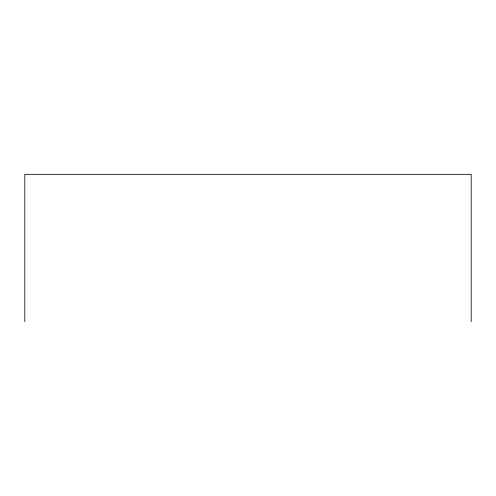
<?xml version="1.0" encoding="UTF-8"?>
<svg xmlns="http://www.w3.org/2000/svg" width="496" height="496" viewBox="0 0 496 496"><rect width="100%" height="100%" fill="white"/><g stroke="black" fill="none" stroke-linecap="round" stroke-linejoin="round"><path stroke-width="0.74" d="M471.2 321.656L471.2 174.344L24.8 174.344L24.8 321.656"/></g></svg>
